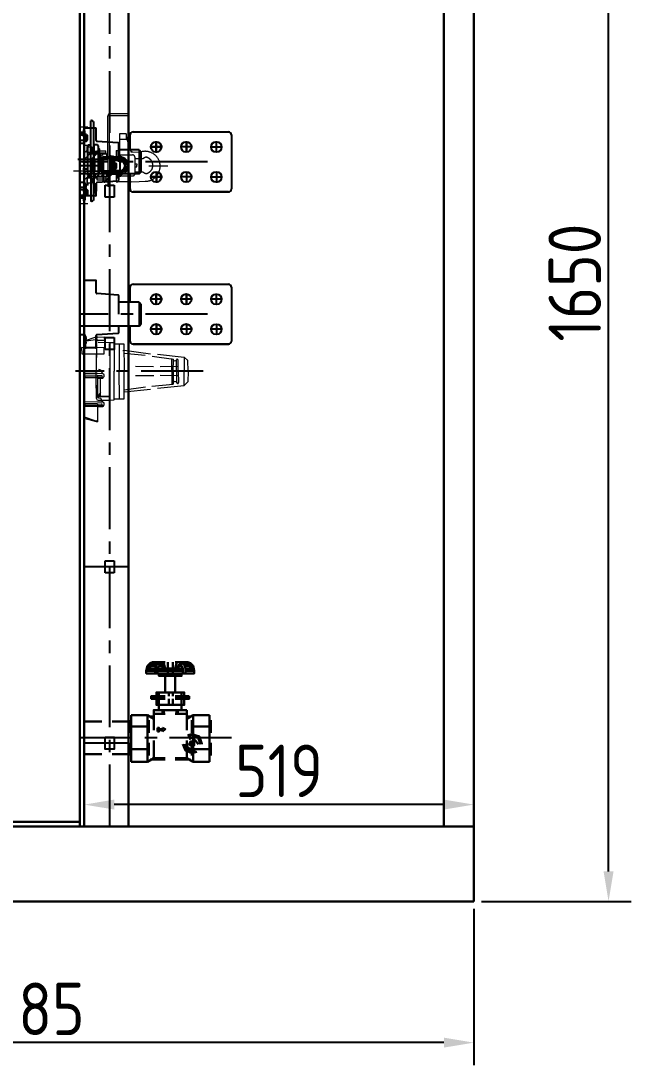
# Model space of a CAD drawing. Header units: millimetres. Extents: x 70841 to 133731, y -170061 to -164340.
# Drawn here: x 111343 to 112155, y -167424 to -166032 of the extents above; entities that cross this region are included whole.
import ezdxf

# ---------------------------------------------------------------- set-up
doc = ezdxf.new("R2010")
doc.units = ezdxf.units.MM
doc.header["$LTSCALE"] = 13
doc.linetypes.add('CENTER', pattern=[50.8, 31.75, -6.35, 6.35, -6.35])
doc.linetypes.add('CENTERX2', pattern=[101.6, 63.5, -12.7, 12.7, -12.7])
doc.layers.get('0').update_dxf_attribs({"color": 1, "linetype": 'CENTER'})
for name, color, linetype in [('1', 4, 'Continuous'), ('10', 1, 'Continuous'), ('C00-00-00', 7, 'Continuous'), ('器身绝缘0', 4, 'Continuous'), ('粗实线', 4, 'Continuous')]:
    doc.layers.add(name, color=color, linetype=linetype)
doc.layers.add('标注、文本', color=3, linetype='Continuous', lineweight=25)
doc.styles.get("Standard").update_dxf_attribs({"font": 'gbenor.shx', "bigfont": 'gbcbig.shx'})
doc.dimstyles.new('1-15', dxfattribs={"dimscale": 20, "dimtxt": 3.5, "dimasz": 2, "dimexe": 1.5, "dimexo": 0.5, "dimgap": 0.5, "dimtad": 1, "dimtoh": 1, "dimdec": 1, "dimdsep": 46, "dimtxsty": 'Standard', "dimcen": 2.5, "dimclrd": 3, "dimclre": 3, "dimclrt": 3, "dimadec": 0, "dimazin": 2, "dimtfac": 1, "dimtdec": 1, "dimtmove": 0, "dimatfit": 2, "dimfxl": 1, "dimarcsym": 0})

# ---------------------------------------------------------------- blocks, each defined once
blk = doc.blocks.new('A$C4C206FB1')
at = {"layer": '标注、文本', "color": 4, "lineweight": 30}
for points in [[(58.52, 85.61), (56.35, 84.53), (54.19, 82.36)], [(58.52, 84.53), (56.35, 83.45), (55.27, 82.36)], [(58.52, 83.45), (57.44, 82.36), (56.35, 81.28)], [(58.52, 82.36), (57.44, 82.36), (56.35, 81.28)], [(68.28, 85.61), (65.02, 85.61), (61.77, 83.45), (60.69, 80.2)], [(65.02, 83.45), (63.94, 82.36), (62.86, 80.2)], [(65.02, 82.36), (63.94, 82.36), (62.86, 80.2)], [(67.19, 80.2), (67.19, 82.36), (67.19, 83.45), (66.11, 83.45)], [(67.19, 82.36), (66.11, 82.36)], [(67.19, 82.36), (67.19, 80.2)], [(69.36, 80.2), (68.28, 84.53), (68.28, 85.61)], [(78.03, 80.2), (79.11, 84.53), (80.2, 85.61)], [(78.03, 85.61), (88.87, 85.61)], [(81.28, 83.45), (80.2, 82.36)], [(80.2, 80.2), (81.28, 82.36)], [(86.7, 80.2), (85.61, 83.45), (82.36, 85.61)], [(84.53, 80.2), (83.45, 82.36), (82.36, 83.45)], [(84.53, 80.2), (83.45, 82.36), (82.36, 82.36)], [(93.2, 82.36), (91.03, 84.53), (88.87, 85.61)], [(92.12, 82.36), (91.03, 83.45), (88.87, 84.53)], [(91.03, 81.28), (89.95, 82.36), (88.87, 83.45)], [(91.03, 81.28), (89.95, 82.36), (88.87, 82.36)], [(69.36, 75.86), (53.1, 75.86), (53.1, 78.03)], [(69.36, 75.86), (53.1, 75.86), (53.1, 78.03), (60.69, 78.03)], [(62.86, 75.86), (62.86, 80.2), (62.86, 78.03)], [(62.86, 78.03), (84.53, 78.03)], [(94.28, 78.03), (94.28, 75.86), (78.03, 75.86)], [(86.7, 78.03), (94.28, 78.03), (94.28, 75.86), (78.03, 75.86)], [(84.53, 75.86), (84.53, 80.2), (84.53, 78.03)], [(69.36, 55.27), (57.44, 55.27), (57.44, 56.35), (69.36, 56.35)], [(69.36, 54.19), (57.44, 54.19), (57.44, 55.27), (69.36, 55.27)], [(61.77, 56.35), (61.77, 59.61), (85.61, 59.61), (85.61, 56.35)], [(85.61, 54.19), (85.61, 48.77), (61.77, 48.77), (61.77, 54.19)], [(89.95, 56.35), (89.95, 55.27), (78.03, 55.27)], [(78.03, 56.35), (89.95, 56.35)], [(89.95, 55.27), (89.95, 54.19), (78.03, 54.19)], [(78.03, 55.27), (89.95, 55.27)], [(40.1, 40.1), (40.1, 30.34), (40.1, 10.84), (40.1, 0)], [(54.19, 40.1), (54.19, 30.34), (54.19, 10.84), (54.19, 0)], [(69.36, 41.18), (59.61, 41.18), (59.61, 44.43), (69.36, 44.43)], [(59.61, 41.18), (59.61, 27.09)], [(87.78, 44.43), (87.78, 41.18), (78.03, 41.18)], [(78.03, 44.43), (87.78, 44.43)], [(87.78, 41.18), (87.78, 27.09)], [(107.29, 40.1), (107.29, 30.34), (93.2, 30.34)], [(93.2, 40.1), (93.2, 30.34), (93.2, 10.84), (93.2, 0)], [(107.29, 40.1), (107.29, 30.34), (107.29, 10.84), (107.29, 0)], [(0, 34.68), (15.17, 34.68)], [(23.84, 34.68), (39.01, 34.68)], [(39.01, 24.93), (39.01, 35.76)], [(62.86, 29.26), (63.94, 29.26), (63.94, 28.18)], [(62.86, 29.26), (62.86, 28.18)], [(62.86, 26.01), (63.94, 26.01), (63.94, 27.09)], [(67.19, 26.01), (67.19, 27.09), (63.94, 27.09)], [(67.19, 29.26), (69.36, 28.18), (67.19, 26.01)], [(67.19, 29.26), (67.19, 28.18)], [(108.37, 24.93), (108.37, 35.76)], [(59.61, 18.42), (59.61, 3.25)], [(87.78, 18.42), (87.78, 3.25), (93.2, 0)], [(100.79, 15.17), (98.62, 21.67), (92.12, 23.84), (88.87, 22.76)], [(99.7, 15.17), (97.54, 20.59), (92.12, 22.76), (88.87, 21.67)], [(97.54, 15.17), (95.37, 18.42), (92.12, 20.59), (89.95, 19.51)], [(55.27, 16.26), (55.27, 5.42)], [(84.53, 15.17), (86.7, 9.75), (92.12, 7.59), (96.45, 8.67)], [(85.61, 15.17), (87.78, 10.84), (92.12, 8.67), (95.37, 9.75)], [(87.78, 15.17), (88.87, 11.92), (92.12, 10.84), (94.28, 11.92)], [(92.12, 16.26), (92.12, 5.42)], [(107.29, 10.84), (93.2, 10.84)], [(99.7, 15.17), (99.7, 16.26)], [(100.79, 15.17), (100.79, 16.26)], [(0, 6.5), (15.17, 6.5)], [(23.84, 6.5), (39.01, 6.5)], [(56.35, 2.17), (69.36, 2.17)], [(58.52, 3.25), (69.36, 3.25)], [(78.03, 3.25), (87.78, 3.25)], [(78.03, 3.25), (88.87, 3.25)], [(78.03, 2.17), (91.03, 2.17)]]:
    blk.add_lwpolyline(points, dxfattribs=at)
for points in [[(83.45, 75.86), (83.45, 73.69), (63.94, 73.69), (63.94, 75.86)], [(78.03, 73.69), (78.03, 59.61), (69.36, 59.61), (69.36, 73.69)], [(83.45, 48.77), (83.45, 44.43), (63.94, 44.43), (63.94, 48.77)], [(94.28, 15.17), (94.28, 17.34), (92.12, 17.34), (91.03, 17.34), (89.95, 15.17), (91.03, 14.09), (92.12, 14.09), (94.28, 14.09)], [(93.2, 15.17), (93.2, 16.26), (92.12, 16.26), (92.12, 15.17)]]:
    blk.add_lwpolyline(points, close=True, dxfattribs=at)
for points in [[(53.1, 78.03), (53.1, 78.03), (54.19, 82.36), (54.19, 82.36)], [(53.1, 78.03), (53.1, 78.03), (55.27, 82.36), (55.27, 82.36)], [(55.27, 78.03), (55.27, 78.03), (56.35, 81.28), (56.35, 81.28)], [(55.27, 78.03), (55.27, 78.03), (56.35, 81.28), (56.35, 81.28)], [(58.52, 85.61), (58.52, 85.61), (69.36, 85.61), (69.36, 85.61)], [(58.52, 84.53), (58.52, 84.53), (63.94, 84.53), (63.94, 84.53)], [(58.52, 83.45), (58.52, 83.45), (61.77, 83.45), (61.77, 83.45)], [(58.52, 82.36), (58.52, 82.36), (61.77, 82.36), (61.77, 82.36)], [(65.02, 83.45), (65.02, 83.45), (66.11, 83.45), (66.11, 83.45)], [(65.02, 82.36), (65.02, 82.36), (66.11, 82.36), (66.11, 82.36)], [(71.53, 85.61), (71.53, 85.61), (71.53, 75.86), (71.53, 75.86)], [(75.86, 85.61), (75.86, 85.61), (75.86, 75.86), (75.86, 75.86)], [(79.11, 84.53), (79.11, 84.53), (79.11, 85.61), (79.11, 85.61)], [(82.36, 85.61), (82.36, 85.61), (80.2, 85.61), (80.2, 85.61)], [(80.2, 82.36), (80.2, 82.36), (80.2, 80.2), (80.2, 80.2)], [(82.36, 83.45), (82.36, 83.45), (81.28, 83.45), (81.28, 83.45)], [(82.36, 82.36), (82.36, 82.36), (81.28, 82.36), (81.28, 82.36)], [(88.87, 84.53), (88.87, 84.53), (83.45, 84.53), (83.45, 84.53)], [(88.87, 83.45), (88.87, 83.45), (85.61, 83.45), (85.61, 83.45)], [(88.87, 82.36), (88.87, 82.36), (85.61, 82.36), (85.61, 82.36)], [(92.12, 78.03), (92.12, 78.03), (91.03, 81.28), (91.03, 81.28)], [(92.12, 78.03), (92.12, 78.03), (91.03, 81.28), (91.03, 81.28)], [(94.28, 78.03), (94.28, 78.03), (92.12, 82.36), (92.12, 82.36)], [(94.28, 78.03), (94.28, 78.03), (93.2, 82.36), (93.2, 82.36)], [(60.69, 78.03), (60.69, 78.03), (55.27, 78.03), (55.27, 78.03)], [(56.35, 80.2), (56.35, 80.2), (60.69, 80.2), (60.69, 80.2)], [(60.69, 80.2), (60.69, 80.2), (60.69, 75.86), (60.69, 75.86)], [(60.69, 78.03), (60.69, 78.03), (62.86, 78.03), (62.86, 78.03)], [(62.86, 80.2), (62.86, 80.2), (84.53, 80.2), (84.53, 80.2)], [(84.53, 78.03), (84.53, 78.03), (62.86, 78.03), (62.86, 78.03)], [(86.7, 80.2), (86.7, 80.2), (91.03, 80.2), (91.03, 80.2)], [(91.03, 80.2), (91.03, 80.2), (86.7, 80.2), (86.7, 80.2)], [(86.7, 80.2), (86.7, 80.2), (86.7, 75.86), (86.7, 75.86)], [(94.28, 78.03), (94.28, 78.03), (86.7, 78.03), (86.7, 78.03)], [(86.7, 78.03), (86.7, 78.03), (92.12, 78.03), (92.12, 78.03)], [(94.28, 75.86), (94.28, 75.86), (94.28, 78.03), (94.28, 78.03)], [(63.94, 59.61), (63.94, 59.61), (63.94, 56.35), (63.94, 56.35)], [(63.94, 54.19), (63.94, 54.19), (63.94, 48.77), (63.94, 48.77)], [(72.61, 59.61), (72.61, 59.61), (72.61, 56.35), (72.61, 56.35)], [(72.61, 54.19), (72.61, 54.19), (72.61, 48.77), (72.61, 48.77)], [(75.86, 59.61), (75.86, 59.61), (75.86, 56.35), (75.86, 56.35)], [(75.86, 54.19), (75.86, 54.19), (75.86, 48.77), (75.86, 48.77)], [(83.45, 59.61), (83.45, 59.61), (83.45, 56.35), (83.45, 56.35)], [(83.45, 54.19), (83.45, 54.19), (83.45, 48.77), (83.45, 48.77)], [(40.1, 40.1), (40.1, 40.1), (46.6, 40.1), (46.6, 40.1)], [(40.1, 30.34), (40.1, 30.34), (40.1, 40.1), (40.1, 40.1)], [(46.6, 40.1), (46.6, 40.1), (54.19, 40.1), (54.19, 40.1)], [(54.19, 40.1), (54.19, 40.1), (59.61, 36.85), (59.61, 36.85)], [(56.35, 39.01), (56.35, 39.01), (59.61, 39.01), (59.61, 39.01)], [(58.52, 37.93), (58.52, 37.93), (59.61, 37.93), (59.61, 37.93)], [(67.19, 44.43), (67.19, 44.43), (67.19, 41.18), (67.19, 41.18)], [(68.28, 44.43), (68.28, 44.43), (68.28, 41.18), (68.28, 41.18)], [(79.11, 44.43), (79.11, 44.43), (79.11, 41.18), (79.11, 41.18)], [(80.2, 44.43), (80.2, 44.43), (80.2, 41.18), (80.2, 41.18)], [(93.2, 40.1), (93.2, 40.1), (87.78, 36.85), (87.78, 36.85)], [(87.78, 39.01), (87.78, 39.01), (91.03, 39.01), (91.03, 39.01)], [(87.78, 37.93), (87.78, 37.93), (88.87, 37.93), (88.87, 37.93)], [(107.29, 40.1), (107.29, 40.1), (93.2, 40.1), (93.2, 40.1)], [(40.1, 30.34), (40.1, 30.34), (46.6, 30.34), (46.6, 30.34)], [(46.6, 30.34), (46.6, 30.34), (54.19, 30.34), (54.19, 30.34)], [(55.27, 35.76), (55.27, 35.76), (55.27, 24.93), (55.27, 24.93)], [(62.86, 26.01), (62.86, 26.01), (62.86, 28.18), (62.86, 28.18)], [(63.94, 28.18), (63.94, 28.18), (67.19, 28.18), (67.19, 28.18)], [(92.12, 35.76), (92.12, 35.76), (92.12, 24.93), (92.12, 24.93)], [(39.01, 5.42), (39.01, 5.42), (39.01, 16.26), (39.01, 16.26)], [(40.1, 10.84), (40.1, 10.84), (46.6, 10.84), (46.6, 10.84)], [(46.6, 10.84), (46.6, 10.84), (54.19, 10.84), (54.19, 10.84)], [(97.54, 15.17), (97.54, 15.17), (97.54, 16.26), (97.54, 16.26)], [(108.37, 5.42), (108.37, 5.42), (108.37, 16.26), (108.37, 16.26)], [(54.19, 0), (54.19, 0), (59.61, 3.25), (59.61, 3.25)], [(59.61, 3.25), (59.61, 3.25), (69.36, 3.25), (69.36, 3.25)], [(45.52, 0), (45.52, 0), (40.1, 0), (40.1, 0)], [(54.19, 0), (54.19, 0), (45.52, 0), (45.52, 0)], [(93.2, 0), (93.2, 0), (107.29, 0), (107.29, 0)]]:
    blk.add_open_spline(points, degree=3, dxfattribs=at)
blk = doc.blocks.new('1235')
at = {"layer": '1', "color": 1, "linetype": 'CENTERX2', "lineweight": -3, "ltscale": 0.1}
blk.add_line((113019.6, -165750.1), (112849.5, -165750.1), dxfattribs=at)
at = {"layer": '粗实线'}
for p, q in [((112855.5, -165750.1), (112855.5, -165706.1)), ((112855.5, -165750.1), (112855.5, -165710.1)), ((112855.5, -165750.1), (112855.5, -165710.1)), ((112870.5, -165705.1), (112856.5, -165705.1)), ((112871.5, -165721.7), (112871.5, -165706.1)), ((112871.5, -165721.7), (112871.5, -165711.1)), ((112871.5, -165721.7), (112871.5, -165711.1)), ((112916.5, -165734.1), (112916.5, -165714.1)), ((112920.5, -165710.1), (113047.6, -165710.1)), ((113051.6, -165714.1), (113051.6, -165786.1)), ((112900.5, -165724.6), (112872.4, -165722.7)), ((112900.5, -165724.6), (112872.4, -165722.7)), ((112901.5, -165750.1), (112901.5, -165725.5)), ((112901.5, -165750.1), (112901.5, -165725.6)), ((112916.5, -165734.1), (112916.5, -165719.1)), ((112959.4, -165730.1), (112943.2, -165730.1)), ((112959.4, -165730.1), (112943.2, -165730.1)), ((112959.5, -165730), (112943.3, -165730)), ((112959.5, -165730.2), (112943.3, -165730.2)), ((112959.5, -165730.2), (112943.3, -165730.2)), ((112959.6, -165730), (112943.4, -165730)), ((112951.4, -165737.5), (112951.4, -165722.5)), ((112951.5, -165722.7), (112951.5, -165737.7)), ((112951.5, -165722.8), (112951.5, -165737.8)), ((112951.6, -165737.4), (112951.6, -165722.5)), ((112951.6, -165737.5), (112951.6, -165722.5)), ((112999.5, -165730.1), (112983.3, -165730.1)), ((112999.5, -165730.1), (112983.3, -165730.1)), ((112999.5, -165730.1), (112983.3, -165730.1)), ((112999.6, -165730.1), (112983.4, -165730.1)), ((112991.5, -165737.5), (112991.5, -165722.5)), ((112991.6, -165722.7), (112991.6, -165737.7)), ((113039.6, -165730.2), (113023.4, -165730.2)), ((113039.6, -165730.2), (113023.4, -165730.2)), ((113031.6, -165737.6), (113031.6, -165722.6)), ((112928.5, -165734.1), (112901.5, -165734.1)), ((112928.5, -165734.1), (112931.5, -165737.1)), ((112928.5, -165734.1), (112928.5, -165766.1)), ((112928.5, -165734.1), (112931.5, -165737.1)), ((112928.5, -165734.1), (112928.5, -165766.1)), ((112931.5, -165763.1), (112931.5, -165737.1)), ((112931.5, -165763.1), (112931.5, -165737.1)), ((112928.5, -165766.1), (112849.5, -165766.1)), ((112901.5, -165774.7), (112901.5, -165766.1)), ((112901.5, -165774.7), (112901.5, -165766.1)), ((112916.5, -165786.1), (112916.5, -165766.1)), ((112928.5, -165766.1), (112931.5, -165763.1)), ((112928.5, -165766.1), (112931.5, -165763.1)), ((112959.4, -165770.1), (112943.2, -165770.1)), ((112959.4, -165770.1), (112943.2, -165770.1)), ((112959.5, -165770.2), (112943.3, -165770.2)), ((112959.6, -165770.2), (112943.4, -165770.2)), ((112951.4, -165762.7), (112951.4, -165777.7)), ((112951.6, -165762.7), (112951.6, -165777.7)), ((112951.6, -165762.8), (112951.6, -165777.8)), ((112999.5, -165770.1), (112983.3, -165770.1)), ((112999.5, -165770.1), (112983.3, -165770.1)), ((112991.5, -165762.7), (112991.5, -165777.7)), ((113039.6, -165770.2), (113023.4, -165770.2)), ((113039.6, -165770.2), (113023.4, -165770.2)), ((113031.6, -165762.8), (113031.6, -165777.8)), ((112855, -165777.6), (112849.5, -165777.6)), ((112857, -165779.6), (112857, -165781.4)), ((112857, -165781.4), (112857.5, -165781.4)), ((112857.5, -165783.3), (112857, -165783.3)), ((112857, -165783.3), (112857, -165784.3)), ((112857, -165784.3), (112857.5, -165784.3)), ((112857, -165784.3), (112857.5, -165784.3)), ((112857.5, -165786.2), (112857, -165786.2)), ((112857, -165786.2), (112857, -165787.2)), ((112857.5, -165781.4), (112857.5, -165783.3)), ((112857.5, -165784.3), (112857.5, -165786.2)), ((112871.5, -165778.5), (112871.5, -165789.1)), ((112871.5, -165794.1), (112871.5, -165778.5)), ((112871.5, -165778.6), (112871.5, -165789.1)), ((112900.5, -165775.7), (112872.4, -165777.6)), ((112900.5, -165775.7), (112872.4, -165777.6)), ((112883.5, -165781.1), (112895.5, -165781.1)), ((112883.5, -165797.1), (112883.5, -165781.1)), ((112895.5, -165781.1), (112895.5, -165797.1)), ((112857, -165787.2), (112857.5, -165787.2)), ((112857, -165787.2), (112857.5, -165787.2)), ((112857, -165794.1), (112857, -165789.1)), ((112857.5, -165789.1), (112857, -165789.1)), ((112857.5, -165787.2), (112857.5, -165789.1)), ((112870.5, -165795.1), (112858, -165795.1)), ((112895.5, -165797.1), (112883.5, -165797.1)), ((113047.6, -165790.1), (112920.5, -165790.1)), ((112920.5, -165790.1), (113047.6, -165790.1))]:
    blk.add_line(p, q, dxfattribs=at)
for centre in [(112951.3, -165730.1), (112991.4, -165730.1), (113031.5, -165730.2), (112951.3, -165770.1), (112991.4, -165770.1), (113031.5, -165770.2)]:
    blk.add_circle(centre, 7, dxfattribs=at)
for centre, radius, start, end in [((112856.5, -165706.1), 1, 90, 180), ((112870.5, -165706.1), 1, 0, 90), ((112920.5, -165714.1), 4, 90, 180), ((113047.6, -165714.1), 4, 0, 90), ((112872.5, -165721.7), 1, 180, 266.1859), ((112872.5, -165721.7), 1, 180, 266.1859), ((112872.5, -165721.7), 1, 180, 266.1859), ((112900.5, -165725.6), 1, 0, 86.1859), ((112900.5, -165725.5), 1, 0, 86.1859), ((112855, -165779.6), 2, 0, 90), ((112855, -165779.6), 2, 0, 90), ((112872.5, -165778.5), 1, 93.8141, 180), ((112872.5, -165778.6), 1, 93.8141, 180), ((112872.5, -165778.5), 1, 93.8141, 180), ((112900.5, -165774.7), 1, 273.8141, 0), ((112900.5, -165774.7), 1, 273.8141, 0), ((112920.5, -165786.1), 4, 180, 270), ((113047.6, -165786.1), 4, 270, 0), ((112858, -165794.1), 1, 180, 270), ((112870.5, -165794.1), 1, 270, 0)]:
    blk.add_arc(centre, radius, start, end, dxfattribs=at)
blk = doc.blocks.new('1250')
at = {"layer": '1', "color": 1, "linetype": 'CENTERX2', "lineweight": -3, "ltscale": 0.1}
blk.add_line((113627.7, -165750.1), (113457.5, -165750.1), dxfattribs=at)
at = {"layer": 'C00-00-00', "lineweight": 0}
for points in [[(113486.9, -165704.8), (113484.7, -165705), (113468.9, -165710.1)], [(113469.1, -165750.2), (113468.9, -165710.1), (113487, -165707.7)], [(113486.9, -165704.8), (113495.7, -165704.6), (113496.1, -165709.1), (113486.6, -165709.1)], [(113487.5, -165711.5), (113503.4, -165712.2), (113509.2, -165712.1), (113509.2, -165750)], [(113509.2, -165712.1), (113509.6, -165713.7), (113522, -165713.6), (113522.3, -165750.1)], [(113515.5, -165713.6), (113515.8, -165750.1)], [(113485.2, -165727.7), (113485.1, -165750.3)], [(113520.6, -165722.8), (113522.2, -165722.4), (113557.5, -165726.9)], [(113559.7, -165730.3), (113588, -165734)], [(113566.8, -165727.6), (113602.4, -165731.5), (113602.4, -165750.4)], [(113561.5, -165744.6), (113537.5, -165744.2)], [(113594.3, -165744.2), (113570.3, -165744.4)], [(113587.8, -165734.6), (113588.2, -165736.2), (113589.6, -165736.5), (113591.1, -165736.1), (113592.1, -165734.9)], [(113593, -165734.4), (113592.3, -165734.2), (113592.1, -165734.9)], [(113594.3, -165750.7), (113594.2, -165735.4), (113593.7, -165734.5), (113593, -165734.4)], [(113607.5, -165750.1), (113607.1, -165736.2), (113602.4, -165731.5)], [(113469.1, -165750.2), (113468.8, -165789.5), (113469.2, -165791), (113470.6, -165791.3)], [(113487.6, -165783.6), (113485.9, -165784.7), (113485.5, -165786.8), (113485.8, -165788.3), (113487.9, -165788.8), (113503.2, -165788.7), (113509.1, -165788.6), (113509.2, -165750)], [(113486.7, -165759.4), (113486.8, -165784.2), (113501.4, -165783.9), (113503, -165783.5), (113503.3, -165782.1), (113503.4, -165750.1)], [(113486.8, -165755.8), (113487, -165758)], [(113486.8, -165755.8), (113487, -165758)], [(113493.8, -165753.7), (113491.3, -165748.8), (113488.5, -165748.1)], [(113493.5, -165758), (113493.2, -165756.5), (113491.8, -165756.2)], [(113495.9, -165757.1), (113495.6, -165755.6), (113495.2, -165754.1), (113493.8, -165753.7)], [(113493.9, -165759.6), (113494.9, -165758.4), (113495.9, -165757.1)], [(113509.4, -165787.2), (113522.5, -165787.3), (113522.3, -165750.1)], [(113561.7, -165756.3), (113537.6, -165756.6)], [(113566.6, -165772.7), (113602.4, -165769.3), (113602.4, -165750.4)], [(113594.4, -165756.6), (113570.5, -165756.1)], [(113607.5, -165750.1), (113607.1, -165764.6), (113602.4, -165769.3)], [(113486.7, -165759.4), (113486.8, -165784.2), (113487.3, -165785), (113488.5, -165786)], [(113486.7, -165759.4), (113493.9, -165759.6)], [(113489, -165783.9), (113486.8, -165784.2), (113490.6, -165783.6), (113491, -165759.6)], [(113559.2, -165770.3), (113587.5, -165767.4)], [(113592.3, -165765.5), (113591.1, -165764.5), (113589.7, -165764.2), (113588.2, -165764.6), (113587.7, -165766.7)], [(113592.3, -165765.5), (113592.9, -165766.4), (113593.5, -165766.6)], [(113593.5, -165766.6), (113594.2, -165766.7), (113594.6, -165765.3)], [(113493.8, -165791.6), (113491.3, -165786.7), (113488.5, -165786)], [(113522.5, -165777.8), (113557.5, -165774.3)], [(113468.5, -165793.8), (113469.6, -165795.5), (113471, -165795.8)], [(113468.8, -165789.5), (113469, -165791.7), (113469.4, -165793.3), (113470.8, -165793.6)], [(113468.8, -165798.9), (113469, -165791.7)], [(113470.7, -165797.2), (113469.1, -165797.6), (113468.8, -165798.9)], [(113486.7, -165797.2), (113493.9, -165797.5)], [(113493.5, -165795.9), (113493.2, -165794.4), (113491.8, -165794.1)], [(113495.9, -165795), (113495.6, -165793.5), (113495.2, -165791.9), (113493.8, -165791.6)], [(113493.9, -165797.5), (113494.8, -165796.9), (113495.9, -165795)], [(113468.5, -165812.7), (113485, -165817.2), (113487, -165817.7), (113486.8, -165815.5)], [(113468.9, -165811.3), (113484.4, -165816.4), (113486.7, -165816.2)]]:
    blk.add_lwpolyline(points, dxfattribs=at)
blk.add_lwpolyline([(113465.8, -165726.9), (113495.6, -165727.2), (113495.9, -165719.3), (113465.5, -165718.8)], close=True, dxfattribs=at)
for points in [[(113485.4, -165714.6), (113485.4, -165714.6), (113485.1, -165750.3), (113485.1, -165750.3)], [(113503.4, -165712.2), (113503.4, -165712.2), (113503.4, -165750.1), (113503.4, -165750.1)], [(113503.3, -165718.8), (113503.3, -165718.8), (113503.4, -165750.1), (113503.4, -165750.1)], [(113522.1, -165726), (113522.1, -165726), (113550.5, -165728.9), (113550.5, -165728.9)], [(113585.7, -165750.2), (113585.7, -165750.2), (113585.9, -165733.5), (113585.9, -165733.5)], [(113587.8, -165750.7), (113587.8, -165750.7), (113588, -165734), (113588, -165734)], [(113592.2, -165750.2), (113592.2, -165750.2), (113592.1, -165734.9), (113592.1, -165734.9)], [(113593, -165734.4), (113593, -165734.4), (113593.1, -165733.7), (113593.1, -165733.7)], [(113486.6, -165753.5), (113486.6, -165753.5), (113470.6, -165753.5), (113470.6, -165753.5)], [(113486.8, -165755.8), (113486.8, -165755.8), (113470.8, -165755.7), (113470.8, -165755.7)], [(113487, -165758), (113487, -165758), (113471, -165757.9), (113471, -165757.9)], [(113485, -165772.8), (113485, -165772.8), (113485.1, -165750.3), (113485.1, -165750.3)], [(113485.5, -165786.8), (113485.5, -165786.8), (113485.1, -165750.3), (113485.1, -165750.3)], [(113493.8, -165753.7), (113493.8, -165753.7), (113486.6, -165753.5), (113486.6, -165753.5)], [(113486.8, -165755.8), (113486.8, -165755.8), (113491.8, -165756.2), (113491.8, -165756.2)], [(113487, -165758), (113487, -165758), (113493.5, -165758), (113493.5, -165758)], [(113493.5, -165758), (113493.5, -165758), (113493.7, -165757.3), (113493.7, -165757.3)], [(113503.2, -165788.7), (113503.2, -165788.7), (113503.4, -165750.1), (113503.4, -165750.1)], [(113515.9, -165787.2), (113515.9, -165787.2), (113515.8, -165750.1), (113515.8, -165750.1)], [(113585.7, -165750.2), (113585.7, -165750.2), (113586, -165767.7), (113586, -165767.7)], [(113587.8, -165750.7), (113587.8, -165750.7), (113587.5, -165767.4), (113587.5, -165767.4)], [(113592.2, -165750.2), (113592.2, -165750.2), (113592.2, -165766.2), (113592.2, -165766.2)], [(113594.3, -165750.7), (113594.3, -165750.7), (113594.6, -165765.3), (113594.6, -165765.3)], [(113486.7, -165759.4), (113486.7, -165759.4), (113470.7, -165759.3), (113470.7, -165759.3)], [(113522.4, -165774.9), (113522.4, -165774.9), (113550.9, -165771.3), (113550.9, -165771.3)], [(113485.5, -165786.8), (113485.5, -165786.8), (113485.6, -165786.1), (113485.6, -165786.1)], [(113491, -165778.6), (113491, -165778.6), (113486.8, -165784.2), (113486.8, -165784.2)], [(113487.6, -165783.6), (113487.6, -165783.6), (113503.6, -165783.7), (113503.6, -165783.7)], [(113490.5, -165780.6), (113490.5, -165780.6), (113489, -165783.9), (113489, -165783.9)], [(113468.8, -165798.9), (113468.8, -165798.9), (113468.5, -165812.7), (113468.5, -165812.7)], [(113486.6, -165791.4), (113486.6, -165791.4), (113470.6, -165791.3), (113470.6, -165791.3)], [(113486.7, -165797.2), (113486.7, -165797.2), (113470.7, -165797.2), (113470.7, -165797.2)], [(113486.8, -165793.6), (113486.8, -165793.6), (113470.8, -165793.6), (113470.8, -165793.6)], [(113487, -165795.9), (113487, -165795.9), (113471, -165795.8), (113471, -165795.8)], [(113493.8, -165791.6), (113493.8, -165791.6), (113486.6, -165791.4), (113486.6, -165791.4)], [(113486.7, -165797.2), (113486.7, -165797.2), (113487, -165817.7), (113487, -165817.7)], [(113486.8, -165793.6), (113486.8, -165793.6), (113487, -165795.9), (113487, -165795.9)], [(113486.8, -165793.6), (113486.8, -165793.6), (113491.8, -165794.1), (113491.8, -165794.1)], [(113487, -165795.9), (113487, -165795.9), (113493.5, -165795.9), (113493.5, -165795.9)], [(113493.5, -165795.9), (113493.5, -165795.9), (113493.7, -165795.2), (113493.7, -165795.2)]]:
    blk.add_open_spline(points, degree=3, dxfattribs=at)
blk = doc.blocks.new('*D1477')
at = {"layer": 'Defpoints', "color": 0, "transparency": 16777216}
for p in [(111427, -167076.9), (111427, -167105.9), (111946, -167205.9)]:
    blk.add_point(p, dxfattribs=at)
at = {"layer": '标注、文本', "color": 3, "lineweight": -2, "transparency": 16777216}
for p, q in [((111427, -167095.9), (111427, -167046.9)), ((111946, -167195.9), (111946, -167046.9)), ((111906, -167076.9), (111467, -167076.9))]:
    blk.add_line(p, q, dxfattribs=at)
at = {"layer": '标注、文本', "color": 3, "transparency": 16777216}
for points in [[(111467, -167070.2), (111467, -167083.5), (111427, -167076.9)], [(111906, -167070.2), (111906, -167083.5), (111946, -167076.9)]]:
    blk.add_solid(points, dxfattribs=at)
at = {"layer": '标注、文本', "color": 3, "transparency": 16777216, "insert": (111686.5, -167031.9), "char_height": 70, "attachment_point": 5}
blk.add_mtext('519', dxfattribs=at)
blk = doc.blocks.new('*D1478')
at = {"layer": 'Defpoints', "color": 0, "transparency": 16777216}
for p in [(110761, -167205.9), (111946, -167205.9), (110761, -167394.3)]:
    blk.add_point(p, dxfattribs=at)
at = {"layer": '标注、文本', "color": 3, "lineweight": -2, "transparency": 16777216}
for p, q in [((110761, -167215.9), (110761, -167424.3)), ((111946, -167215.9), (111946, -167424.3)), ((111906, -167394.3), (110801, -167394.3))]:
    blk.add_line(p, q, dxfattribs=at)
at = {"layer": '标注、文本', "color": 3, "transparency": 16777216}
for points in [[(110801, -167387.6), (110801, -167400.9), (110761, -167394.3)], [(111906, -167387.6), (111906, -167400.9), (111946, -167394.3)]]:
    blk.add_solid(points, dxfattribs=at)
at = {"layer": '标注、文本', "color": 3, "transparency": 16777216, "insert": (111353.5, -167349.3), "char_height": 70, "attachment_point": 5}
blk.add_mtext('1185', dxfattribs=at)
blk = doc.blocks.new('*D1479')
at = {"layer": 'Defpoints', "color": 0, "transparency": 16777216}
for p in [(111946, -165556), (112125.4, -165556), (111946, -167205.9)]:
    blk.add_point(p, dxfattribs=at)
at = {"layer": '标注、文本', "color": 3, "lineweight": -2, "transparency": 16777216}
for p, q in [((111956, -165556), (112155.4, -165556)), ((112125.4, -167165.9), (112125.4, -165596)), ((111956, -167205.9), (112155.4, -167205.9))]:
    blk.add_line(p, q, dxfattribs=at)
at = {"layer": '标注、文本', "color": 3, "transparency": 16777216}
for points in [[(112118.8, -165596), (112132.1, -165596), (112125.4, -165556)], [(112118.8, -167165.9), (112132.1, -167165.9), (112125.4, -167205.9)]]:
    blk.add_solid(points, dxfattribs=at)
at = {"layer": '标注、文本', "color": 3, "transparency": 16777216, "insert": (112080.4, -166380.9), "char_height": 70, "attachment_point": 5, "rotation": 90}
blk.add_mtext('1650', dxfattribs=at)

msp = doc.modelspace()

# ---------------------------------------------------------------- linework, layer by layer
at = {"lineweight": 15}
for p, q in [((111458.221, -166213.494), (111458.221, -166159.095)), ((111460.721, -166212.994), (111460.721, -166159.095)), ((111461.721, -166155.595), (111485.226, -166155.595)), ((111461.721, -166158.095), (111485.226, -166158.095)), ((111485.226, -166155.595), (111485.226, -166158.095)), ((111420.953, -166173.35), (111431.7, -166173.35)), ((111482.733, -166190.076), (111473.946, -166190.076)), ((111482.733, -166187.1), (111482.733, -166190.076)), ((111484.952, -166190.076), (111484.785, -166190.076)), ((111458.221, -166216.491), (111458.221, -166232.45)), ((111460.721, -166211.991), (111462.142, -166235.791)), ((111460.721, -166212.35), (111464.126, -166235.97)), ((111460.721, -166212.994), (111460.721, -166232.451)), ((111466.117, -166235.793), (111462.705, -166212.17)), ((111464.124, -166213.022), (111467.179, -166235.216)), ((111466.124, -166213.066), (111469.178, -166235.15)), ((111467.667, -166224.223), (111467.179, -166213.772)), ((111494.421, -166222.477), (111496.955, -166222.477)), ((111494.421, -166226.477), (111496.955, -166226.477)), ((111496.955, -166222.477), (111496.955, -166224.477)), ((111496.955, -166226.477), (111496.955, -166224.477)), ((111512.921, -166225.001), (111538.115, -166225.001)), ((111447.066, -166232.443), (111412.689, -166232.443)), ((111458.221, -166232.45), (111458.221, -166252.858)), ((111460.721, -166232.451), (111460.721, -166252.858)), ((111471.721, -166241.564), (111469.421, -166241.564)), ((111471.721, -166241.564), (111471.721, -166232.458)), ((111460.721, -166252.858), (111458.221, -166252.858)), ((111420.953, -166275.604), (111431.7, -166275.604))]:
    msp.add_line(p, q, dxfattribs=at)
at = {"color": 0, "lineweight": 15}
for p, q in [((111473.946, -166182.4), (111473.946, -166210.462)), ((111482.721, -166186.564), (111483.67, -166186.246)), ((111482.733, -166182.4), (111482.733, -166187.1)), ((111482.733, -166187.1), (111483.682, -166186.782)), ((111482.733, -166187.1), (111489.433, -166207.1)), ((111483.67, -166186.246), (111486.015, -166193.246)), ((111483.682, -166186.782), (111486.027, -166193.782)), ((111432.221, -166198.194), (111426.221, -166198.194)), ((111426.221, -166198.194), (111426.221, -166216.494)), ((111430.721, -166199.494), (111432.221, -166199.494)), ((111430.721, -166207.994), (111430.721, -166199.494)), ((111437.721, -166200.494), (111430.721, -166200.494)), ((111430.721, -166200.494), (111430.721, -166207.994)), ((111432.221, -166198.194), (111432.221, -166199.494)), ((111432.221, -166199.494), (111432.221, -166200.494)), ((111437.721, -166200.494), (111437.721, -166207.494)), ((111437.721, -166200.494), (111437.721, -166201.994)), ((111485.066, -166193.564), (111486.015, -166193.246)), ((111485.078, -166194.1), (111486.027, -166193.782)), ((111425.587, -166216.494), (111426.785, -166216.494)), ((111426.787, -166216.494), (111438.787, -166216.494)), ((111426.787, -166216.494), (111438.787, -166216.494)), ((111427.985, -166216.494), (111439.985, -166216.494)), ((111428.221, -166216.494), (111450.221, -166216.494)), ((111428.623, -166216.494), (111449.123, -166216.494)), ((111437.721, -166207.494), (111430.721, -166207.494)), ((111430.721, -166207.994), (111455.721, -166207.994)), ((111437.721, -166207.994), (111430.721, -166207.994)), ((111436.221, -166209.494), (111436.221, -166207.994)), ((111457.221, -166209.494), (111436.221, -166209.494)), ((111437.587, -166216.494), (111437.587, -166218.494)), ((111437.721, -166207.494), (111437.721, -166207.994)), ((111437.721, -166207.994), (111443.721, -166207.994)), ((111438.05, -166217.103), (111439.441, -166218.494)), ((111439.292, -166216.494), (111438.086, -166217.701)), ((111438.928, -166217.981), (111438.447, -166218.462)), ((111438.532, -166216.462), (111438.563, -166216.494)), ((111438.563, -166216.494), (111440.269, -166218.2)), ((111439.414, -166216.373), (111439.292, -166216.494)), ((111440.486, -166217.546), (111439.537, -166218.494)), ((111439.686, -166216.494), (111440.468, -166217.276)), ((111440.205, -166216.704), (111439.77, -166217.139)), ((111440.887, -166216.494), (111440.887, -166218.494)), ((111442.087, -166216.494), (111447.087, -166216.494)), ((111442.087, -166216.494), (111447.087, -166216.494)), ((111443.285, -166216.494), (111448.285, -166216.494)), ((111443.721, -166204.994), (111455.721, -166204.994)), ((111445.887, -166216.494), (111445.887, -166218.494)), ((111446.287, -166217.483), (111447.299, -166218.494)), ((111446.786, -166216.859), (111446.296, -166217.349)), ((111446.597, -166216.67), (111448.361, -166218.434)), ((111448.273, -166216.494), (111447.066, -166217.701)), ((111447.314, -166216.264), (111447.544, -166216.494)), ((111447.908, -166217.981), (111447.395, -166218.494)), ((111447.544, -166216.494), (111448.767, -166217.718)), ((111448.279, -166216.488), (111448.273, -166216.494)), ((111449.187, -166216.494), (111449.187, -166218.494)), ((111450.221, -166213.994), (111451.221, -166212.994)), ((111450.221, -166216.494), (111450.221, -166213.994)), ((111451.221, -166212.994), (111457.221, -166212.994)), ((111453.021, -166216.494), (111453.021, -166212.994)), ((111453.021, -166213.494), (111458.221, -166213.494)), ((111453.021, -166214.994), (111453.021, -166216.494)), ((111453.021, -166216.294), (111458.221, -166216.294)), ((111455.721, -166207.994), (111455.721, -166204.994)), ((111457.221, -166209.494), (111455.721, -166207.994)), ((111457.221, -166212.994), (111457.221, -166209.494)), ((111457.221, -166212.994), (111458.221, -166212.994)), ((111469.421, -166204.564), (111469.421, -166216.494)), ((111469.421, -166204.564), (111471.721, -166204.564)), ((111471.721, -166204.564), (111471.721, -166205.564)), ((111471.721, -166204.564), (111471.721, -166216.491)), ((111474.721, -166210.564), (111491.421, -166210.564)), ((111481.421, -166216.491), (111481.421, -166232.463)), ((111489.421, -166206.564), (111503.271, -166207.042)), ((111494.421, -166213.564), (111494.421, -166221.064)), ((111505.421, -166215.634), (111494.421, -166215.634)), ((111437.587, -166218.494), (111437.587, -166230.494)), ((111440.887, -166218.494), (111437.587, -166218.494)), ((111437.587, -166230.494), (111437.587, -166232.494)), ((111440.887, -166230.494), (111437.587, -166230.494)), ((111437.996, -166231.642), (111438.848, -166232.494)), ((111438.763, -166230.494), (111438.086, -166231.171)), ((111438.928, -166231.452), (111438.195, -166232.184)), ((111438.23, -166230.754), (111439.97, -166232.494)), ((111438.988, -166230.269), (111438.763, -166230.494)), ((111438.892, -166230.293), (111439.093, -166230.494)), ((111439.093, -166230.494), (111440.438, -166231.84)), ((111440.418, -166231.084), (111439.208, -166232.293)), ((111439.537, -166218.494), (111439.288, -166218.743)), ((111439.441, -166218.494), (111439.628, -166218.681)), ((111439.885, -166230.494), (111439.77, -166230.61)), ((111439.927, -166230.452), (111439.885, -166230.494)), ((111440.887, -166218.494), (111440.887, -166230.494)), ((111440.887, -166230.494), (111440.887, -166232.494)), ((111445.887, -166218.494), (111445.887, -166230.494)), ((111445.887, -166218.494), (111449.187, -166218.494)), ((111445.887, -166230.494), (111445.887, -166232.494)), ((111445.887, -166230.494), (111449.187, -166230.494)), ((111446.373, -166231.039), (111447.828, -166232.494)), ((111447.908, -166231.452), (111446.866, -166232.494)), ((111446.885, -166230.428), (111446.951, -166230.494)), ((111446.951, -166230.494), (111448.603, -166232.147)), ((111447.743, -166230.494), (111447.066, -166231.171)), ((111447.395, -166218.494), (111447.193, -166218.696)), ((111447.299, -166218.494), (111447.548, -166218.744)), ((111447.93, -166230.307), (111447.743, -166230.494)), ((111447.868, -166230.289), (111448.073, -166230.494)), ((111448.073, -166230.494), (111448.743, -166231.164)), ((111448.767, -166231.715), (111448.189, -166232.293)), ((111449.187, -166218.494), (111449.187, -166230.494)), ((111449.187, -166230.494), (111449.187, -166232.494)), ((111469.421, -166231.864), (111469.421, -166229.864)), ((111469.421, -166231.864), (111469.421, -166243.564)), ((111494.421, -166220.364), (111494.421, -166235.564)), ((111425.587, -166232.494), (111426.785, -166232.494)), ((111425.587, -166232.494), (111437.587, -166232.494)), ((111426.221, -166250.794), (111426.221, -166232.494)), ((111428.623, -166232.494), (111426.287, -166232.494)), ((111426.787, -166232.494), (111438.787, -166232.494)), ((111426.787, -166232.494), (111438.787, -166232.494)), ((111428.221, -166232.494), (111450.221, -166232.494)), ((111428.623, -166232.494), (111449.123, -166232.494)), ((111430.721, -166240.994), (111430.721, -166248.494)), ((111430.721, -166240.994), (111455.721, -166240.994)), ((111430.721, -166249.494), (111430.721, -166240.994)), ((111437.721, -166241.494), (111430.721, -166241.494)), ((111457.221, -166239.494), (111432.221, -166239.494)), ((111432.221, -166240.994), (111432.221, -166239.494)), ((111437.287, -166232.494), (111436.452, -166232.494)), ((111437.287, -166232.494), (111436.452, -166232.494)), ((111437.721, -166240.994), (111437.721, -166248.494)), ((111437.721, -166240.994), (111437.721, -166248.494)), ((111438.848, -166232.494), (111439.089, -166232.735)), ((111440.887, -166232.494), (111445.887, -166232.494)), ((111442.087, -166232.494), (111447.087, -166232.494)), ((111442.087, -166232.494), (111447.087, -166232.494)), ((111443.74, -166240.994), (111443.74, -166243.994)), ((111443.74, -166243.994), (111455.721, -166243.994)), ((111446.866, -166232.494), (111446.833, -166232.527)), ((111450.221, -166234.994), (111450.221, -166232.494)), ((111451.221, -166235.994), (111450.221, -166234.994)), ((111451.221, -166235.994), (111458.221, -166235.994)), ((111453.021, -166232.494), (111453.021, -166235.994)), ((111453.021, -166235.994), (111453.021, -166232.494)), ((111453.021, -166232.694), (111458.221, -166232.694)), ((111453.021, -166235.494), (111458.221, -166235.494)), ((111455.721, -166240.994), (111457.221, -166239.494)), ((111455.721, -166240.994), (111455.721, -166243.994)), ((111457.221, -166239.494), (111457.221, -166235.994)), ((111469.421, -166232.456), (111469.421, -166246.564)), ((111474.721, -166238.564), (111491.421, -166238.564)), ((111489.421, -166246.564), (111510.799, -166245.825)), ((111505.548, -166233.594), (111494.421, -166233.594)), ((111510.086, -166245.837), (111510.086, -166245.85)), ((111432.221, -166250.794), (111426.221, -166250.794)), ((111432.221, -166250.794), (111426.221, -166250.794)), ((111432.221, -166250.794), (111426.221, -166250.794)), ((111437.721, -166248.494), (111430.721, -166248.494)), ((111430.721, -166249.494), (111432.221, -166249.494)), ((111432.221, -166250.794), (111432.221, -166248.494)), ((111437.721, -166246.994), (111437.721, -166248.494)), ((111469.421, -166246.564), (111471.721, -166246.564)), ((111469.421, -166246.564), (111471.721, -166246.564)), ((111489.421, -166246.564), (111471.721, -166246.564))]:
    msp.add_line(p, q, dxfattribs=at)
at = {"color": 0, "lineweight": 13}
msp.add_line((111482.733, -166182.4), (111473.946, -166182.4), dxfattribs=at)
at = {"color": 0, "linetype": 'Continuous', "lineweight": 15}
for p, q in [((111426.221, -166199.699), (111427.426, -166198.494)), ((111426.221, -166208.679), (111430.721, -166204.179)), ((111427.387, -166216.494), (111435.887, -166207.994)), ((111436.367, -166216.494), (111443.367, -166209.494)), ((111445.347, -166216.494), (111452.347, -166209.494)), ((111452.067, -166216.321), (111450.294, -166214.548)), ((111450.37, -166215.622), (111451.711, -166214.281)), ((111452.725, -166215.856), (111450.759, -166213.891)), ((111450.869, -166214), (111451.215, -166213.654)), ((111450.913, -166216.202), (111451.15, -166215.965)), ((111453.021, -166215.03), (111451.586, -166213.595)), ((111451.864, -166216.373), (111452.833, -166215.404)), ((111451.992, -166215.123), (111452.829, -166214.286)), ((111455.311, -166216.294), (111458.111, -166213.494)), ((111457.556, -166216.294), (111458.221, -166215.628)), ((111426.221, -166235.62), (111429.347, -166232.494)), ((111426.221, -166244.6), (111438.327, -166232.494)), ((111440.308, -166239.494), (111447.127, -166232.675)), ((111449.288, -166239.494), (111452.788, -166235.994)), ((111452.004, -166235.341), (111450.275, -166233.612)), ((111450.308, -166233.645), (111451.327, -166232.625)), ((111450.399, -166234.676), (111451.15, -166233.925)), ((111452.687, -166234.902), (111450.714, -166232.928)), ((111451.43, -166234.767), (111452.833, -166233.364)), ((111453.017, -166234.109), (111451.507, -166232.599)), ((111451.97, -166235.35), (111452.272, -166235.048)), ((111451.992, -166233.084), (111452.304, -166232.772)), ((111453.021, -166234.299), (111454.626, -166232.694)), ((111454.071, -166235.494), (111456.871, -166232.694)), ((111456.316, -166235.494), (111458.221, -166233.589)), ((111429.261, -166250.541), (111430.721, -166249.08))]:
    msp.add_line(p, q, dxfattribs=at)
at = {"color": 0, "lineweight": 53}
for p, q in [((111443.721, -166204.994), (111443.721, -166207.994)), ((111458.221, -166212.994), (111458.221, -166216.494)), ((111458.221, -166232.45), (111458.221, -166235.994))]:
    msp.add_line(p, q, dxfattribs=at)
at = {"color": 0, "linetype": 'ByBlock'}
for p, q in [((111458.221, -166216.491), (111447.071, -166216.491)), ((111461.318, -166216.491), (111460.721, -166216.491)), ((111464.602, -166216.491), (111463.329, -166216.491)), ((111481.421, -166216.491), (111466.597, -166216.491)), ((111447.071, -166218.591), (111447.027, -166218.591)), ((111447.071, -166230.364), (111447.027, -166230.364)), ((111458.221, -166232.45), (111447.066, -166232.443)), ((111463.619, -166232.453), (111461.943, -166232.452)), ((111466.799, -166232.455), (111465.635, -166232.454)), ((111481.421, -166232.463), (111468.806, -166232.456))]:
    msp.add_line(p, q, dxfattribs=at)
at = {"color": 0, "lineweight": 40}
msp.add_line((111437.609, -166250.462), (111437.721, -166250.462), dxfattribs=at)
at = {"color": 0, "lineweight": 15}
for centre, radius in [((111439.237, -166217.494), 1.25), ((111447.537, -166217.494), 1.25), ((111451.621, -166214.994), 1.4), ((111439.237, -166231.494), 1.25), ((111447.537, -166231.494), 1.25), ((111451.621, -166233.994), 1.4)]:
    msp.add_circle(centre, radius, dxfattribs=at)
at = {"lineweight": 15}
for centre in [(111461.705, -166212.17), (111465.124, -166213.044), (111468.179, -166213.772), (111461.705, -166236.784), (111465.124, -166235.911), (111468.179, -166235.183)]:
    msp.add_circle(centre, 1, dxfattribs=at)
for radius in [3.5, 1]:
    msp.add_arc((111461.721, -166159.095), radius, 90, 180, dxfattribs=at)
at = {"color": 0, "lineweight": 15}
for centre, radius, start, end in [((111474.721, -166207.564), 3, 180, 270), ((111491.605, -166203.638), 3, 198.520849, 268.021267), ((111491.421, -166213.564), 3, 0, 90), ((111508.108, -166225.837), 20, 269.937105, 109.991524), ((111512.921, -166225.001), 12, 113.890664, 128.682187), ((111510.973, -166210.65), 3, 263.636147, 263.636147), ((111510.086, -166218.601), 5, 83.636147, 113.890664), ((111507.421, -166224.564), 11, 0, 83.636147), ((111507.421, -166224.564), 11, 276.363853, 359.861181), ((111474.721, -166241.564), 3, 90, 180), ((111491.421, -166235.564), 3, 270, 0), ((111512.921, -166224.127), 12, 232.088249, 246.109336), ((111510.973, -166238.478), 3, 96.363853, 96.363853), ((111510.086, -166230.527), 5, 246.109336, 276.363853)]:
    msp.add_arc(centre, radius, start, end, dxfattribs=at)
at = {"layer": '1', "color": 1, "linetype": 'CENTERX2', "lineweight": -3, "ltscale": 0.1}
for p, q in [((111460.953, -167105.904), (111460.953, -165555.95)), ((111460.953, -167105.904), (111460.953, -165555.95)), ((111485.953, -166759.904), (111426.953, -166759.904)), ((111623.113, -166987.904), (111420.953, -166987.904)), ((111485.953, -166994.904), (111426.953, -166994.904))]:
    msp.add_line(p, q, dxfattribs=at)
at = {"layer": '10', "color": 0}
for p, q in [((111426.253, -166180.812), (111420.293, -166180.812)), ((111426.272, -166184.113), (111420.293, -166184.113)), ((111426.253, -166180.812), (111426.76, -166182.435)), ((111426.309, -166184.123), (111426.542, -166183.633)), ((111426.542, -166183.633), (111426.671, -166183.117)), ((111426.671, -166183.117), (111426.76, -166182.594)), ((111426.76, -166193.78), (111426.76, -166182.435)), ((111430.094, -166183.589), (111426.76, -166183.59)), ((111430.094, -166183.588), (111431.286, -166184.871)), ((111430.094, -166192.175), (111430.094, -166183.588)), ((111431.286, -166191.112), (111431.286, -166184.871)), ((111483.061, -166182.136), (111483.061, -166182.136)), ((111426.1, -166191.614), (111420.293, -166191.614)), ((111420.293, -166195.122), (111426.007, -166195.122)), ((111426.007, -166195.122), (111426.76, -166193.78)), ((111426.098, -166191.625), (111426.472, -166192.248)), ((111426.472, -166192.248), (111426.704, -166192.96)), ((111426.76, -166192.175), (111430.128, -166192.175)), ((111430.128, -166192.175), (111431.286, -166191.112)), ((111418.421, -166216.494), (111458.221, -166216.494)), ((111460.721, -166216.494), (111461.319, -166216.494)), ((111463.33, -166216.494), (111464.602, -166216.494)), ((111466.598, -166216.494), (111469.421, -166216.494)), ((111469.421, -166231.88), (111469.421, -166229.864)), ((111441.221, -166240.994), (111441.221, -166242.264)), ((111420.293, -166253.833), (111426.007, -166253.833)), ((111426.1, -166257.341), (111420.293, -166257.341)), ((111426.007, -166253.833), (111426.76, -166255.175)), ((111426.098, -166257.329), (111426.472, -166256.706)), ((111426.472, -166256.706), (111426.704, -166255.995)), ((111426.76, -166255.175), (111426.76, -166266.519)), ((111426.76, -166256.78), (111430.128, -166256.78)), ((111430.094, -166256.78), (111430.094, -166265.366)), ((111430.128, -166256.78), (111431.286, -166257.843)), ((111431.286, -166257.843), (111431.286, -166264.083)), ((111426.272, -166264.841), (111420.293, -166264.841)), ((111426.253, -166268.143), (111420.293, -166268.143)), ((111426.253, -166268.143), (111426.76, -166266.519)), ((111426.309, -166264.832), (111426.542, -166265.322)), ((111426.542, -166265.322), (111426.671, -166265.838)), ((111426.671, -166265.838), (111426.76, -166266.361)), ((111430.094, -166265.365), (111426.76, -166265.365)), ((111430.094, -166265.366), (111431.286, -166264.083))]:
    msp.add_line(p, q, dxfattribs=at)
for centre, start, end in [((111415.676, -166187.623), 339.048398, 353.251663), ((111415.676, -166187.623), 6.748337, 18.325995), ((111415.676, -166261.332), 6.748337, 20.951602), ((111415.676, -166261.332), 341.674005, 353.251663)]:
    msp.add_arc(centre, 11.161, start, end, dxfattribs=at)
at = {"layer": '器身绝缘0', "color": 5}
for p, q in [((111435.817, -166225.001), (111435.801, -166165.095)), ((111439.239, -166166.075), (111439.255, -166225.001)), ((111427.563, -166182.186), (111420.953, -166182.186)), ((111427.551, -166178.719), (111424.914, -166178.719)), ((111427.551, -166180.373), (111424.914, -166180.373)), ((111427.551, -166183.733), (111424.914, -166183.733)), ((111427.551, -166185.652), (111424.914, -166185.652)), ((111427.551, -166185.652), (111427.551, -166178.719)), ((111432.007, -166197.466), (111431.148, -166198.326)), ((111431.148, -166198.326), (111431.164, -166225.001)), ((111434.299, -166197.466), (111432.007, -166197.466)), ((111435.158, -166197.466), (111433.726, -166197.466)), ((111435.158, -166197.466), (111435.175, -166225.001)), ((111435.158, -166201.764), (111435.801, -166201.764)), ((111435.801, -166201.764), (111435.801, -166202.193)), ((111439.583, -166196.607), (111439.239, -166196.607)), ((111439.583, -166196.607), (111439.239, -166196.607)), ((111439.583, -166196.607), (111439.869, -166196.607)), ((111439.869, -166196.607), (111439.885, -166261.958)), ((111439.869, -166198.326), (111440.696, -166196.893)), ((111440.696, -166196.893), (111444.772, -166196.893)), ((111445.599, -166198.326), (111444.772, -166196.893)), ((111445.599, -166198.326), (111445.615, -166225.001)), ((111446.114, -166201.764), (111445.599, -166201.764)), ((111446.544, -166202.193), (111445.599, -166202.193)), ((111446.114, -166201.764), (111446.687, -166202.337)), ((111446.687, -166202.337), (111446.704, -166225.001)), ((111446.738, -166204.915), (111445.599, -166204.915)), ((111446.544, -166204.915), (111446.687, -166204.772)), ((111446.738, -166204.915), (111446.738, -166205.345)), ((111449.905, -166219.128), (111446.738, -166205.345)), ((111451.574, -166225.001), (111451.574, -166212.969)), ((111452.72, -166212.969), (111451.574, -166212.969)), ((111452.72, -166225.001), (111452.72, -166212.969)), ((111474.493, -166213.542), (111452.72, -166213.542)), ((111474.493, -166215.834), (111463.299, -166215.834)), ((111474.493, -166218.125), (111465.898, -166218.125)), ((111465.898, -166226.72), (111465.898, -166218.125)), ((111474.493, -166210.104), (111474.493, -166239.899)), ((111474.493, -166213.542), (111474.493, -166218.125)), ((111474.493, -166213.542), (111474.493, -166218.125)), ((111449.982, -166225.001), (111420.695, -166225.001)), ((111439.255, -166225.001), (111421.444, -166225.001)), ((111431.164, -166220.417), (111424.931, -166220.417)), ((111431.164, -166229.585), (111424.931, -166229.585)), ((111431.164, -166225.001), (111431.164, -166237.893)), ((111435.175, -166225.001), (111435.175, -166238.753)), ((111435.817, -166225.001), (111435.817, -166272.365)), ((111439.255, -166225.001), (111439.255, -166271.385)), ((111445.615, -166225.001), (111445.615, -166237.893)), ((111446.704, -166225.001), (111446.704, -166233.882)), ((111446.754, -166230.874), (111446.754, -166231.304)), ((111449.905, -166230.874), (111446.754, -166230.874)), ((111449.905, -166225.001), (111449.905, -166219.128)), ((111451.574, -166220.417), (111449.905, -166220.417)), ((111449.905, -166230.874), (111449.905, -166225.001)), ((111451.574, -166229.585), (111449.905, -166229.585)), ((111451.574, -166237.034), (111451.574, -166225.001)), ((111452.72, -166245.519), (111452.72, -166225.001)), ((111466.815, -166221.563), (111465.898, -166221.563)), ((111465.898, -166231.877), (111465.898, -166226.72)), ((111466.815, -166228.439), (111465.898, -166228.439)), ((111474.493, -166231.877), (111465.898, -166231.877)), ((111466.815, -166226.72), (111466.815, -166221.563)), ((111467.732, -166222.366), (111466.815, -166222.366)), ((111466.815, -166228.439), (111466.815, -166226.72)), ((111467.732, -166227.637), (111466.815, -166227.637)), ((111469.451, -166222.136), (111467.732, -166222.136)), ((111467.732, -166227.866), (111467.732, -166222.136)), ((111469.451, -166227.866), (111467.732, -166227.866)), ((111470.024, -166227.293), (111470.024, -166222.709)), ((111431.164, -166237.893), (111432.023, -166238.753)), ((111432.023, -166238.753), (111434.315, -166238.753)), ((111432.883, -166238.753), (111435.175, -166238.753)), ((111435.175, -166234.455), (111435.817, -166234.455)), ((111439.255, -166234.455), (111439.255, -166236.174)), ((111439.599, -166239.612), (111439.599, -166234.455)), ((111439.599, -166234.455), (111439.599, -166261.958)), ((111439.885, -166234.455), (111439.885, -166237.893)), ((111439.885, -166237.893), (111439.885, -166234.455)), ((111439.885, -166239.612), (111439.885, -166234.455)), ((111439.885, -166237.893), (111440.712, -166239.326)), ((111440.712, -166239.326), (111444.788, -166239.326)), ((111445.615, -166237.893), (111444.788, -166239.326)), ((111446.56, -166234.026), (111445.615, -166234.026)), ((111445.615, -166234.455), (111446.131, -166234.455)), ((111446.704, -166233.882), (111446.131, -166234.455)), ((111452.72, -166237.034), (111451.574, -166237.034)), ((111464.752, -166233.023), (111452.72, -166233.023)), ((111454.716, -166246.287), (111463.607, -166236.461)), ((111474.493, -166236.461), (111463.607, -166236.461)), ((111474.493, -166234.169), (111463.713, -166234.169)), ((111427.614, -166267.47), (111420.953, -166267.47)), ((111427.583, -166264.004), (111424.947, -166264.004)), ((111427.583, -166265.923), (111424.947, -166265.923)), ((111427.583, -166269.283), (111424.947, -166269.283)), ((111427.583, -166270.937), (111424.947, -166270.937)), ((111427.583, -166264.004), (111427.583, -166270.937)), ((111439.599, -166261.958), (111439.885, -166261.958))]:
    msp.add_line(p, q, dxfattribs=at)
for centre, radius, start, end in [((111474.493, -166225.001), 11.46, 270, 90), ((111474.493, -166225.001), 9.168, 270, 90), ((111474.493, -166225.001), 6.876, 270, 90), ((111464.752, -166231.877), 1.146, 270, 0), ((111469.451, -166222.709), 0.573, 0, 90), ((111469.451, -166227.293), 0.573, 270, 0), ((111453.866, -166245.519), 1.146, 180, 317.862405)]:
    msp.add_arc(centre, radius, start, end, dxfattribs=at)
for points in [[(111439.239, -166166.075), (111438.957, -166166.081), (111438.422, -166165.963), (111437.52, -166164.805), (111436.548, -166164.85), (111435.801, -166165.095)], [(111439.255, -166271.385), (111438.973, -166271.379), (111438.438, -166271.497), (111437.537, -166272.655), (111436.564, -166272.61), (111435.817, -166272.365)]]:
    msp.add_open_spline(points, degree=3, knots=[2.87386505, 2.87386505, 2.87386505, 2.87386505, 4.40315561, 5.99542632, 9.80948795, 9.80948795, 9.80948795, 9.80948795], dxfattribs=at)
at = {"layer": '标注、文本'}
msp.add_line((111420.953, -165734.904), (111420.953, -167097.904), dxfattribs=at)
at = {"layer": '粗实线', "lineweight": 30}
for p, q in [((111420.953, -167105.904), (111420.953, -165555.95)), ((111426.953, -167105.904), (111426.953, -165555.95)), ((111485.953, -167105.904), (111485.953, -165555.95)), ((111905.953, -167105.904), (111905.953, -165555.95)), ((111945.953, -167105.904), (111945.953, -165555.95)), ((111420.953, -167099.904), (110760.953, -167099.904)), ((111420.953, -167105.904), (110760.953, -167105.904)), ((111420.953, -167105.904), (111945.953, -167105.904)), ((111945.953, -167105.904), (111945.953, -167205.904)), ((110760.953, -167205.904), (111945.953, -167205.904))]:
    msp.add_line(p, q, dxfattribs=at)
at = {"layer": '粗实线'}
for p, q in [((111454.953, -166751.904), (111466.953, -166751.904)), ((111454.953, -166767.904), (111454.953, -166751.904)), ((111466.953, -166751.904), (111466.953, -166767.904)), ((111466.953, -166767.904), (111454.953, -166767.904))]:
    msp.add_line(p, q, dxfattribs=at)
msp.add_lwpolyline([(111454.953, -166986.904), (111466.953, -166986.904), (111466.953, -167002.904), (111454.953, -167002.904)], close=True, dxfattribs=at)

# ---------------------------------------------------------------- block references
at = {"layer": '标注、文本'}
for name, p in [('1235', (-1428.523, -469.895)), ('1235', (-1428.523, -672.891)), ('1250', (-2042.175, -748.759))]:
    msp.add_blockref(name, p, dxfattribs=at)
at = {"layer": '标注、文本', "xscale": 1.555200000002515, "yscale": 1.555200000000696, "zscale": 1.5552}
msp.add_blockref('A$C4C206FB1', (111426.953, -167019.927), dxfattribs=at)

# ---------------------------------------------------------------- dimensions: what is measured, and where the dimension line sits
at = {"layer": '标注、文本'}
dim = msp.add_linear_dim(base=(112125.45, -165555.95), p1=(111945.953, -167205.904), p2=(111945.953, -165555.95), angle=90, dimstyle='1-15', dxfattribs=at)
dim.commit()
dim.dimension.update_dxf_attribs({"geometry": '*D1479', "text_midpoint": (112080.45, -166380.927)})
for base, p2, picture, middle in [((111426.953, -167076.865), (111426.953, -167105.904), '*D1477', (111686.453, -167031.865)), ((110760.953, -167394.256), (110760.953, -167205.904), '*D1478', (111353.453, -167349.256))]:
    dim = msp.add_linear_dim(base=base, p1=(111945.953, -167205.904), p2=p2, dimstyle='1-15', dxfattribs=at)
    dim.commit()
    dim.dimension.update_dxf_attribs({"geometry": picture, "text_midpoint": middle})

doc.saveas('drawing.dxf')
